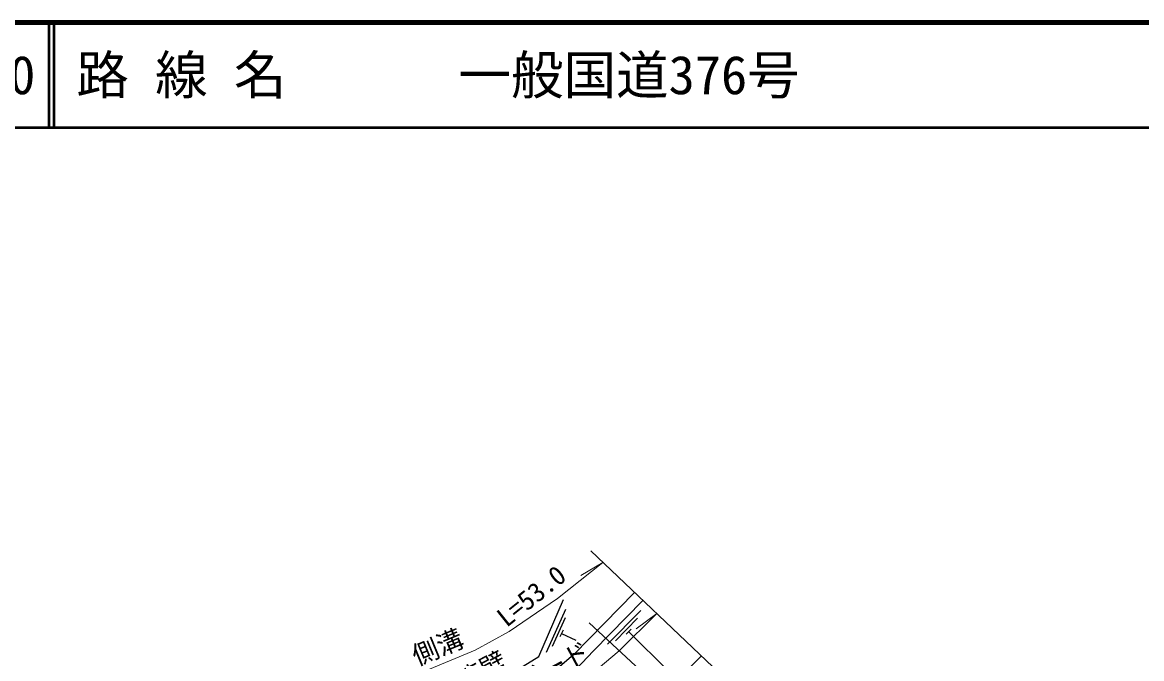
# Model space of a CAD drawing. Units: millimetres at full size, sheet at 1:1000; details may follow other scales. Extents: x 40000 to 680000, y 20000 to 380000.
# Drawn here: x 175245 to 281746, y 319472 to 380000 of the extents above; entities that cross this region are included whole.
import ezdxf
from ezdxf.enums import TextEntityAlignment as Align

# ---------------------------------------------------------------- set-up
doc = ezdxf.new("R2010")
doc.units = ezdxf.units.MM
doc.header["$LTSCALE"] = 1000
for name, color, linetype, lineweight in [('M-BGD', 7, 'Continuous', 25), ('M-STR-HTXT', 7, 'Continuous', 13), ('M-TTL', 2, 'Continuous', 140), ('M-TTL-LINE', 7, 'Continuous', 50)]:
    doc.layers.add(name, color=color, linetype=linetype, lineweight=lineweight)
doc.layers.add('M-TTL-TXT', color=7, linetype='Continuous')
doc.styles.add('ＭＳ ゴシック', font='')
doc.styles.get('ＭＳ ゴシック').set_extended_font_data('MS Gothic')

msp = doc.modelspace()

# ---------------------------------------------------------------- linework, layer by layer
at = {"layer": 'M-BGD'}
for p, q in [((226925, 324156), (225071, 320055)), ((234088, 324059), (230931, 320853)), ((226889, 323349), (225653, 320615)), ((233776, 323315), (231671, 321177)), ((226689, 322177), (226400, 321540)), ((226545, 321858), (227911, 321241)), ((233183, 322285), (232691, 321786)), ((232937, 322035), (236738, 318292))]:
    msp.add_line(p, q, dxfattribs=at)
for points in [[(239860, 319723), (233904, 313668), (229913, 310635), (227460, 309026), (223650, 307391), (219723, 305879), (213967, 304356), (209926, 303676), (214226, 312082), (218303, 312833), (221306, 314000), (223937, 315311), (225913, 316661), (227402, 317913), (229586, 320222), (234299, 325008)], [(233502, 325766), (227723, 319875), (224810, 317361), (221478, 315366), (218763, 314198), (215631, 313280), (213473, 312946), (224400, 319659), (226733, 325107)]]:
    msp.add_lwpolyline(points, dxfattribs=at)
at = {"layer": 'M-STR-HTXT'}
for p, q in [((241622, 318049), (229341, 329720)), ((230493, 328625), (228380, 327375)), ((235603, 323769), (233639, 322296)), ((250012, 303620), (229190, 322872))]:
    msp.add_line(p, q, dxfattribs=at)
for points in [[(230493, 328625), (226176, 325176), (221567, 322055), (218339, 320270), (213220, 318146), (207019, 316427), (199587, 314502)], [(205876, 308179), (212906, 310168), (218779, 312312), (222723, 314081), (227181, 316534), (230049, 318541), (232046, 320228), (235603, 323769)]]:
    msp.add_lwpolyline(points, dxfattribs=at)
at = {"layer": 'M-TTL'}
msp.add_line((680000, 380000), (40000, 380000), dxfattribs=at)
at = {"layer": 'M-TTL-LINE'}
for p, q in [((177750, 380000), (177750, 370000)), ((178250, 380000), (178250, 370000)), ((40000, 370000), (680000, 370000))]:
    msp.add_line(p, q, dxfattribs=at)

# ---------------------------------------------------------------- texts
at = {"layer": 'M-STR-HTXT', "style": 'ＭＳ ゴシック'}
for s, rotation, p in [('L=53.0', 38.624, (221662, 321953)), ('側溝', 22.537, (213008, 318265)), ('ストンガード', 28.108, (216494, 312053)), ('擁壁', 28.108, (217414, 315847))]:
    msp.add_text(s, height=1833, rotation=rotation, dxfattribs=at).set_placement(p, align=Align.BOTTOM_LEFT)
at = {"layer": 'M-TTL-TXT', "style": 'ＭＳ ゴシック'}
for s, p in [('路 線 名', (180380, 375000)), ('一般国道376号', (216734, 375000)), ('017-00', (161521, 375000))]:
    msp.add_text(s, height=3666, dxfattribs=at).set_placement(p, align=Align.MIDDLE_LEFT)

doc.saveas('drawing.dxf')
